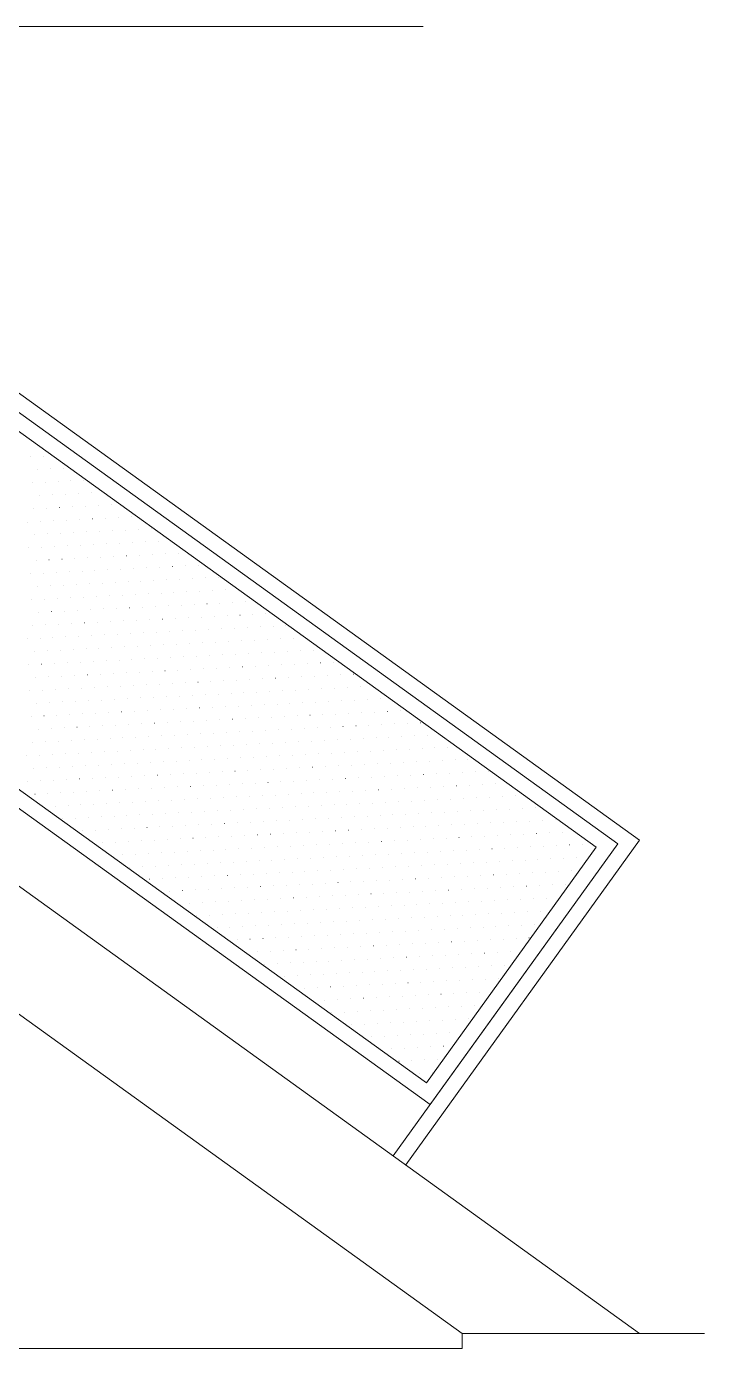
# Model space of a CAD drawing. Header units: centimetres. Extents: x -16179 to 12840, y -10704 to 3856.
# Drawn here: x 12709.5 to 12840.3, y -5198.5 to -4943.6 of the extents above; entities that cross this region are included whole.
import ezdxf

# ---------------------------------------------------------------- set-up
doc = ezdxf.new("R2010")
doc.units = ezdxf.units.CM
doc.header["$MEASUREMENT"] = 0
for name, color, linetype, lineweight in [('AA - pareti sezionate_Num_Penna__7_Num_Penna__7_Num_Penna__7_Num_Penna__7_Num_Penna__7_Num_Penna__7_Num_Penna__7_Num_Penna__7_Num_Penna__7_Num_Penna__7', 7, 'Continuous', 18), ('AA pareti non sezionate_Num_Penna__2_Num_Penna__2_Num_Penna__2_Num_Penna__2_Num_Penna__2_Num_Penna__2_Num_Penna__2_Num_Penna__2_Num_Penna__2_Num_Penna__2', 2, 'Continuous', 18), ('AA- arredo_Num_Penna__8_Num_Penna__8_Num_Penna__8_Num_Penna__8_Num_Penna__8_Num_Penna__8_Num_Penna__8_Num_Penna__8_Num_Penna__8_Num_Penna__8', 8, 'Continuous', 18)]:
    doc.layers.add(name, color=color, linetype=linetype, lineweight=lineweight)

msp = doc.modelspace()

# ---------------------------------------------------------------- linework, layer by layer
at = {"layer": 'AA - pareti sezionate_Num_Penna__7_Num_Penna__7_Num_Penna__7_Num_Penna__7_Num_Penna__7_Num_Penna__7_Num_Penna__7_Num_Penna__7_Num_Penna__7_Num_Penna__7', "color": 7, "linetype": 'Continuous', "lineweight": 18}
for p, q in [((12793.57, -5195.55), (12840.33, -5195.55)), ((12793.57, -5195.55), (12793.57, -5198.48)), ((12793.57, -5198.48), (11524.97, -5198.48))]:
    msp.add_line(p, q, dxfattribs=at)
at = {"layer": 'AA pareti non sezionate_Num_Penna__2_Num_Penna__2_Num_Penna__2_Num_Penna__2_Num_Penna__2_Num_Penna__2_Num_Penna__2_Num_Penna__2_Num_Penna__2_Num_Penna__2', "color": 2, "linetype": 'Continuous', "lineweight": 18}
msp.add_line((11570.33, -4943.55), (12786.07, -4943.55), dxfattribs=at)
at = {"layer": 'AA- arredo_Num_Penna__8_Num_Penna__8_Num_Penna__8_Num_Penna__8_Num_Penna__8_Num_Penna__8_Num_Penna__8_Num_Penna__8_Num_Penna__8_Num_Penna__8', "color": 8, "linetype": 'Continuous', "lineweight": 18}
for p, q in [((12477.79, -4943.55), (12827.79, -5195.55)), ((12604.66, -4943.55), (12823.61, -5101.13)), ((12609.79, -4943.55), (12827.79, -5100.45)), ((12477.79, -4968.2), (12793.57, -5195.55)), ((12683.72, -5000.45), (12823.61, -5101.13)), ((12684.4, -5004.64), (12819.42, -5101.81)), ((12710.37, -5026.56), (12710.37, -5026.56)), ((12712.87, -5026.43), (12712.87, -5026.43)), ((12711.74, -5028.99), (12711.75, -5028.99)), ((12714.24, -5028.87), (12714.25, -5028.87)), ((12716.74, -5028.74), (12716.74, -5028.74)), ((12710.62, -5031.55), (12710.63, -5031.55)), ((12713.12, -5031.43), (12713.13, -5031.43)), ((12715.62, -5031.3), (12715.62, -5031.3)), ((12718.11, -5031.17), (12718.12, -5031.17)), ((12720.61, -5031.04), (12720.62, -5031.04)), ((12712, -5033.99), (12712, -5033.99)), ((12714.5, -5033.86), (12714.5, -5033.86)), ((12716.99, -5033.73), (12717, -5033.73)), ((12719.49, -5033.6), (12719.49, -5033.6)), ((12721.99, -5033.48), (12721.99, -5033.48)), ((12710.88, -5036.55), (12710.88, -5036.55)), ((12713.37, -5036.42), (12713.38, -5036.42)), ((12715.87, -5036.29), (12715.88, -5036.29)), ((12718.37, -5036.17), (12718.37, -5036.17)), ((12720.87, -5036.04), (12720.87, -5036.04)), ((12723.36, -5035.91), (12723.37, -5035.91)), ((12725.86, -5035.78), (12725.86, -5035.78)), ((12709.76, -5039.11), (12709.76, -5039.11)), ((12712.25, -5038.98), (12712.26, -5038.98)), ((12714.75, -5038.85), (12714.76, -5038.85)), ((12717.25, -5038.73), (12717.25, -5038.73)), ((12719.74, -5038.6), (12719.75, -5038.6)), ((12722.24, -5038.47), (12722.25, -5038.47)), ((12724.74, -5038.34), (12724.74, -5038.34)), ((12727.23, -5038.22), (12727.24, -5038.22)), ((12729.73, -5038.09), (12729.74, -5038.09)), ((12711.13, -5041.54), (12711.14, -5041.54)), ((12713.63, -5041.41), (12713.63, -5041.41)), ((12716.13, -5041.29), (12716.13, -5041.29)), ((12718.62, -5041.16), (12718.63, -5041.16)), ((12721.12, -5041.03), (12721.12, -5041.03)), ((12723.62, -5040.9), (12723.62, -5040.9)), ((12726.11, -5040.78), (12726.12, -5040.78)), ((12728.61, -5040.65), (12728.61, -5040.65)), ((12731.11, -5040.52), (12731.11, -5040.52)), ((12733.6, -5040.4), (12733.61, -5040.4)), ((12710.01, -5044.1), (12710.02, -5044.1)), ((12712.51, -5043.97), (12712.51, -5043.97)), ((12715, -5043.85), (12715.01, -5043.85)), ((12717.5, -5043.72), (12717.51, -5043.72)), ((12720, -5043.59), (12720, -5043.59)), ((12722.5, -5043.46), (12722.5, -5043.46)), ((12724.99, -5043.34), (12725, -5043.34)), ((12727.49, -5043.21), (12727.49, -5043.21)), ((12729.99, -5043.08), (12729.99, -5043.08)), ((12732.48, -5042.96), (12732.49, -5042.96)), ((12734.98, -5042.83), (12734.98, -5042.83)), ((12711.39, -5046.53), (12711.39, -5046.53)), ((12713.88, -5046.41), (12713.89, -5046.41)), ((12716.38, -5046.28), (12716.39, -5046.28)), ((12718.88, -5046.15), (12718.88, -5046.15)), ((12721.37, -5046.02), (12721.38, -5046.02)), ((12723.87, -5045.9), (12723.88, -5045.9)), ((12726.37, -5045.77), (12726.37, -5045.77)), ((12728.86, -5045.64), (12728.87, -5045.64)), ((12731.36, -5045.52), (12731.37, -5045.52)), ((12733.86, -5045.39), (12733.86, -5045.39)), ((12736.35, -5045.26), (12736.36, -5045.26)), ((12738.85, -5045.13), (12738.86, -5045.13)), ((12740.23, -5047.57), (12740.23, -5047.57)), ((12742.72, -5047.44), (12742.73, -5047.44)), ((12786.71, -5147.27), (12651.69, -5050.09)), ((12710.27, -5049.09), (12710.27, -5049.09)), ((12712.76, -5048.97), (12712.77, -5048.97)), ((12715.26, -5048.84), (12715.26, -5048.84)), ((12717.76, -5048.71), (12717.76, -5048.71)), ((12720.25, -5048.59), (12720.26, -5048.59)), ((12722.75, -5048.46), (12722.75, -5048.46)), ((12725.25, -5048.33), (12725.25, -5048.33)), ((12727.74, -5048.2), (12727.75, -5048.2)), ((12730.24, -5048.08), (12730.24, -5048.08)), ((12732.74, -5047.95), (12732.74, -5047.95)), ((12735.23, -5047.82), (12735.24, -5047.82)), ((12737.73, -5047.69), (12737.74, -5047.69)), ((12739.11, -5050.13), (12739.11, -5050.13)), ((12741.6, -5050), (12741.61, -5050)), ((12744.1, -5049.87), (12744.1, -5049.87)), ((12746.6, -5049.75), (12746.6, -5049.75)), ((12787.39, -5151.45), (12647.5, -5050.78)), ((12711.64, -5051.53), (12711.65, -5051.53)), ((12714.14, -5051.4), (12714.14, -5051.4)), ((12716.63, -5051.27), (12716.64, -5051.27)), ((12719.13, -5051.15), (12719.14, -5051.15)), ((12721.63, -5051.02), (12721.63, -5051.02)), ((12724.13, -5050.89), (12724.13, -5050.89)), ((12726.62, -5050.76), (12726.63, -5050.76)), ((12729.12, -5050.64), (12729.12, -5050.64)), ((12731.62, -5050.51), (12731.62, -5050.51)), ((12734.11, -5050.38), (12734.12, -5050.38)), ((12736.61, -5050.26), (12736.61, -5050.26)), ((12737.98, -5052.69), (12737.99, -5052.69)), ((12740.48, -5052.56), (12740.49, -5052.56)), ((12742.98, -5052.43), (12742.98, -5052.43)), ((12745.47, -5052.31), (12745.48, -5052.31)), ((12747.97, -5052.18), (12747.98, -5052.18)), ((12710.52, -5054.09), (12710.53, -5054.09)), ((12713.02, -5053.96), (12713.02, -5053.96)), ((12715.51, -5053.83), (12715.52, -5053.83)), ((12718.01, -5053.71), (12718.02, -5053.71)), ((12720.51, -5053.58), (12720.51, -5053.58)), ((12723, -5053.45), (12723.01, -5053.45)), ((12725.5, -5053.32), (12725.51, -5053.32)), ((12728, -5053.2), (12728, -5053.2)), ((12730.49, -5053.07), (12730.5, -5053.07)), ((12732.99, -5052.94), (12733, -5052.94)), ((12735.49, -5052.82), (12735.49, -5052.82)), ((12736.86, -5055.25), (12736.87, -5055.25)), ((12739.36, -5055.12), (12739.37, -5055.12)), ((12741.86, -5054.99), (12741.86, -5054.99)), ((12744.35, -5054.87), (12744.36, -5054.87)), ((12746.85, -5054.74), (12746.86, -5054.74)), ((12749.35, -5054.61), (12749.35, -5054.61)), ((12751.84, -5054.49), (12751.85, -5054.49)), ((12711.9, -5056.52), (12711.9, -5056.52)), ((12714.39, -5056.39), (12714.4, -5056.39)), ((12716.89, -5056.27), (12716.89, -5056.27)), ((12719.39, -5056.14), (12719.39, -5056.14)), ((12721.88, -5056.01), (12721.89, -5056.01)), ((12724.38, -5055.88), (12724.38, -5055.88)), ((12726.88, -5055.76), (12726.88, -5055.76)), ((12729.37, -5055.63), (12729.38, -5055.63)), ((12731.87, -5055.5), (12731.87, -5055.5)), ((12734.37, -5055.38), (12734.37, -5055.38)), ((12735.74, -5057.81), (12735.75, -5057.81)), ((12738.24, -5057.68), (12738.24, -5057.68)), ((12740.74, -5057.55), (12740.74, -5057.55)), ((12743.23, -5057.43), (12743.24, -5057.43)), ((12745.73, -5057.3), (12745.73, -5057.3)), ((12748.23, -5057.17), (12748.23, -5057.17)), ((12750.72, -5057.05), (12750.73, -5057.05)), ((12753.22, -5056.92), (12753.22, -5056.92)), ((12755.72, -5056.79), (12755.72, -5056.79)), ((12710.77, -5059.08), (12710.78, -5059.08)), ((12713.27, -5058.95), (12713.28, -5058.95)), ((12715.77, -5058.83), (12715.77, -5058.83)), ((12718.26, -5058.7), (12718.27, -5058.7)), ((12720.76, -5058.57), (12720.77, -5058.57)), ((12723.26, -5058.45), (12723.26, -5058.45)), ((12725.76, -5058.32), (12725.76, -5058.32)), ((12728.25, -5058.19), (12728.26, -5058.19)), ((12730.75, -5058.06), (12730.75, -5058.06)), ((12733.25, -5057.94), (12733.25, -5057.94)), ((12734.62, -5060.37), (12734.63, -5060.37)), ((12737.12, -5060.24), (12737.12, -5060.24)), ((12739.61, -5060.11), (12739.62, -5060.11)), ((12742.11, -5059.99), (12742.12, -5059.99)), ((12744.61, -5059.86), (12744.61, -5059.86)), ((12747.1, -5059.73), (12747.11, -5059.73)), ((12749.6, -5059.61), (12749.61, -5059.61)), ((12752.1, -5059.48), (12752.1, -5059.48)), ((12754.6, -5059.35), (12754.6, -5059.35)), ((12757.09, -5059.22), (12757.1, -5059.22)), ((12759.59, -5059.1), (12759.59, -5059.1)), ((12709.65, -5061.64), (12709.66, -5061.64)), ((12712.15, -5061.51), (12712.16, -5061.51)), ((12714.65, -5061.39), (12714.65, -5061.39)), ((12717.14, -5061.26), (12717.15, -5061.26)), ((12719.64, -5061.13), (12719.65, -5061.13)), ((12722.14, -5061.01), (12722.14, -5061.01)), ((12724.63, -5060.88), (12724.64, -5060.88)), ((12727.13, -5060.75), (12727.14, -5060.75)), ((12729.63, -5060.62), (12729.63, -5060.62)), ((12732.12, -5060.5), (12732.13, -5060.5)), ((12733.5, -5062.93), (12733.5, -5062.93)), ((12736, -5062.8), (12736, -5062.8)), ((12738.49, -5062.68), (12738.5, -5062.68)), ((12740.99, -5062.55), (12741, -5062.55)), ((12743.49, -5062.42), (12743.49, -5062.42)), ((12745.98, -5062.29), (12745.99, -5062.29)), ((12748.48, -5062.17), (12748.49, -5062.17)), ((12750.98, -5062.04), (12750.98, -5062.04)), ((12753.47, -5061.91), (12753.48, -5061.91)), ((12755.97, -5061.78), (12755.98, -5061.78)), ((12758.47, -5061.66), (12758.47, -5061.66)), ((12760.96, -5061.53), (12760.97, -5061.53)), ((12711.03, -5064.07), (12711.03, -5064.07)), ((12713.53, -5063.95), (12713.53, -5063.95)), ((12716.02, -5063.82), (12716.03, -5063.82)), ((12718.52, -5063.69), (12718.52, -5063.69)), ((12721.02, -5063.57), (12721.02, -5063.57)), ((12723.51, -5063.44), (12723.52, -5063.44)), ((12726.01, -5063.31), (12726.01, -5063.31)), ((12728.51, -5063.18), (12728.51, -5063.18)), ((12731, -5063.06), (12731.01, -5063.06)), ((12732.38, -5065.49), (12732.38, -5065.49)), ((12734.88, -5065.36), (12734.88, -5065.36)), ((12737.37, -5065.24), (12737.38, -5065.24)), ((12739.87, -5065.11), (12739.87, -5065.11)), ((12742.37, -5064.98), (12742.37, -5064.98)), ((12744.86, -5064.85), (12744.87, -5064.85)), ((12747.36, -5064.73), (12747.36, -5064.73)), ((12749.86, -5064.6), (12749.86, -5064.6)), ((12752.35, -5064.47), (12752.36, -5064.47)), ((12754.85, -5064.35), (12754.85, -5064.35)), ((12757.35, -5064.22), (12757.35, -5064.22)), ((12759.84, -5064.09), (12759.85, -5064.09)), ((12762.34, -5063.96), (12762.34, -5063.96)), ((12764.84, -5063.84), (12764.84, -5063.84)), ((12709.91, -5066.64), (12709.91, -5066.64)), ((12712.4, -5066.51), (12712.41, -5066.51)), ((12714.9, -5066.38), (12714.91, -5066.38)), ((12717.4, -5066.25), (12717.4, -5066.25)), ((12719.89, -5066.13), (12719.9, -5066.13)), ((12722.39, -5066), (12722.4, -5066)), ((12724.89, -5065.87), (12724.89, -5065.87)), ((12727.39, -5065.74), (12727.39, -5065.74)), ((12729.88, -5065.62), (12729.89, -5065.62)), ((12731.26, -5068.05), (12731.26, -5068.05)), ((12733.75, -5067.92), (12733.76, -5067.92)), ((12736.25, -5067.8), (12736.26, -5067.8)), ((12738.75, -5067.67), (12738.75, -5067.67)), ((12741.24, -5067.54), (12741.25, -5067.54)), ((12743.74, -5067.41), (12743.75, -5067.41)), ((12746.24, -5067.29), (12746.24, -5067.29)), ((12748.73, -5067.16), (12748.74, -5067.16)), ((12751.23, -5067.03), (12751.24, -5067.03)), ((12753.73, -5066.91), (12753.73, -5066.91)), ((12756.23, -5066.78), (12756.23, -5066.78)), ((12758.72, -5066.65), (12758.73, -5066.65)), ((12761.22, -5066.52), (12761.22, -5066.52)), ((12763.72, -5066.4), (12763.72, -5066.4)), ((12766.21, -5066.27), (12766.22, -5066.27)), ((12768.71, -5066.14), (12768.71, -5066.14)), ((12711.28, -5069.07), (12711.29, -5069.07)), ((12713.78, -5068.94), (12713.79, -5068.94)), ((12716.28, -5068.81), (12716.28, -5068.81)), ((12718.77, -5068.69), (12718.78, -5068.69)), ((12721.27, -5068.56), (12721.28, -5068.56)), ((12723.77, -5068.43), (12723.77, -5068.43)), ((12726.26, -5068.3), (12726.27, -5068.3)), ((12728.76, -5068.18), (12728.77, -5068.18)), ((12730.14, -5070.61), (12730.14, -5070.61)), ((12732.63, -5070.48), (12732.64, -5070.48)), ((12735.13, -5070.36), (12735.13, -5070.36)), ((12737.63, -5070.23), (12737.63, -5070.23)), ((12740.12, -5070.1), (12740.13, -5070.1)), ((12742.62, -5069.97), (12742.63, -5069.97)), ((12745.12, -5069.85), (12745.12, -5069.85)), ((12747.61, -5069.72), (12747.62, -5069.72)), ((12750.11, -5069.59), (12750.12, -5069.59)), ((12752.61, -5069.47), (12752.61, -5069.47)), ((12755.1, -5069.34), (12755.11, -5069.34)), ((12757.6, -5069.21), (12757.61, -5069.21)), ((12760.1, -5069.08), (12760.1, -5069.08)), ((12762.59, -5068.96), (12762.6, -5068.96)), ((12765.09, -5068.83), (12765.1, -5068.83)), ((12767.59, -5068.7), (12767.59, -5068.7)), ((12770.08, -5068.58), (12770.09, -5068.58)), ((12772.58, -5068.45), (12772.59, -5068.45)), ((12710.16, -5071.63), (12710.17, -5071.63)), ((12712.66, -5071.5), (12712.66, -5071.5)), ((12715.16, -5071.37), (12715.16, -5071.37)), ((12717.65, -5071.25), (12717.66, -5071.25)), ((12720.15, -5071.12), (12720.15, -5071.12)), ((12722.65, -5070.99), (12722.65, -5070.99)), ((12725.14, -5070.87), (12725.15, -5070.87)), ((12727.64, -5070.74), (12727.64, -5070.74)), ((12731.51, -5073.04), (12731.52, -5073.04)), ((12734.01, -5072.92), (12734.01, -5072.92)), ((12736.51, -5072.79), (12736.51, -5072.79)), ((12739, -5072.66), (12739.01, -5072.66)), ((12741.5, -5072.54), (12741.5, -5072.54)), ((12744, -5072.41), (12744, -5072.41)), ((12746.49, -5072.28), (12746.5, -5072.28)), ((12748.99, -5072.15), (12748.99, -5072.15)), ((12751.49, -5072.03), (12751.49, -5072.03)), ((12753.98, -5071.9), (12753.99, -5071.9)), ((12756.48, -5071.77), (12756.48, -5071.77)), ((12758.98, -5071.64), (12758.98, -5071.64)), ((12761.47, -5071.52), (12761.48, -5071.52)), ((12763.97, -5071.39), (12763.97, -5071.39)), ((12766.47, -5071.26), (12766.47, -5071.26)), ((12768.96, -5071.14), (12768.97, -5071.14)), ((12771.46, -5071.01), (12771.47, -5071.01)), ((12773.96, -5070.88), (12773.96, -5070.88)), ((12711.54, -5074.06), (12711.54, -5074.06)), ((12714.03, -5073.93), (12714.04, -5073.93)), ((12716.53, -5073.81), (12716.54, -5073.81)), ((12719.03, -5073.68), (12719.03, -5073.68)), ((12721.53, -5073.55), (12721.53, -5073.55)), ((12724.02, -5073.43), (12724.03, -5073.43)), ((12726.52, -5073.3), (12726.52, -5073.3)), ((12729.02, -5073.17), (12729.02, -5073.17)), ((12730.39, -5075.6), (12730.4, -5075.6)), ((12732.89, -5075.48), (12732.89, -5075.48)), ((12735.38, -5075.35), (12735.39, -5075.35)), ((12737.88, -5075.22), (12737.89, -5075.22)), ((12740.38, -5075.1), (12740.38, -5075.1)), ((12742.87, -5074.97), (12742.88, -5074.97)), ((12745.37, -5074.84), (12745.38, -5074.84)), ((12747.87, -5074.71), (12747.87, -5074.71)), ((12750.37, -5074.59), (12750.37, -5074.59)), ((12752.86, -5074.46), (12752.87, -5074.46)), ((12755.36, -5074.33), (12755.36, -5074.33)), ((12757.86, -5074.2), (12757.86, -5074.2)), ((12760.35, -5074.08), (12760.36, -5074.08)), ((12762.85, -5073.95), (12762.85, -5073.95)), ((12765.35, -5073.82), (12765.35, -5073.82)), ((12767.84, -5073.7), (12767.85, -5073.7)), ((12770.34, -5073.57), (12770.34, -5073.57)), ((12772.84, -5073.44), (12772.84, -5073.44)), ((12775.33, -5073.31), (12775.34, -5073.31)), ((12777.83, -5073.19), (12777.83, -5073.19)), ((12779.2, -5075.62), (12779.21, -5075.62)), ((12781.7, -5075.49), (12781.71, -5075.49)), ((12710.42, -5076.62), (12710.42, -5076.62)), ((12712.91, -5076.49), (12712.92, -5076.49)), ((12715.41, -5076.37), (12715.42, -5076.37)), ((12717.91, -5076.24), (12717.91, -5076.24)), ((12720.4, -5076.11), (12720.41, -5076.11)), ((12722.9, -5075.99), (12722.91, -5075.99)), ((12725.4, -5075.86), (12725.4, -5075.86)), ((12727.89, -5075.73), (12727.9, -5075.73)), ((12729.27, -5078.16), (12729.27, -5078.16)), ((12731.77, -5078.04), (12731.77, -5078.04)), ((12734.26, -5077.91), (12734.27, -5077.91)), ((12736.76, -5077.78), (12736.77, -5077.78)), ((12739.26, -5077.66), (12739.26, -5077.66)), ((12741.75, -5077.53), (12741.76, -5077.53)), ((12744.25, -5077.4), (12744.26, -5077.4)), ((12746.75, -5077.27), (12746.75, -5077.27)), ((12749.24, -5077.15), (12749.25, -5077.15)), ((12751.74, -5077.02), (12751.75, -5077.02)), ((12754.24, -5076.89), (12754.24, -5076.89)), ((12756.73, -5076.77), (12756.74, -5076.77)), ((12759.23, -5076.64), (12759.24, -5076.64)), ((12761.73, -5076.51), (12761.73, -5076.51)), ((12764.22, -5076.38), (12764.23, -5076.38)), ((12766.72, -5076.26), (12766.73, -5076.26)), ((12769.22, -5076.13), (12769.22, -5076.13)), ((12771.71, -5076), (12771.72, -5076)), ((12774.21, -5075.87), (12774.22, -5075.87)), ((12776.71, -5075.75), (12776.71, -5075.75)), ((12778.08, -5078.18), (12778.09, -5078.18)), ((12780.58, -5078.05), (12780.59, -5078.05)), ((12783.08, -5077.93), (12783.08, -5077.93)), ((12785.57, -5077.8), (12785.58, -5077.8)), ((12711.79, -5079.06), (12711.8, -5079.06)), ((12714.29, -5078.93), (12714.29, -5078.93)), ((12716.79, -5078.8), (12716.79, -5078.8)), ((12719.28, -5078.67), (12719.29, -5078.67)), ((12721.78, -5078.55), (12721.78, -5078.55)), ((12724.28, -5078.42), (12724.28, -5078.42)), ((12726.77, -5078.29), (12726.78, -5078.29)), ((12728.15, -5080.73), (12728.15, -5080.73)), ((12730.65, -5080.6), (12730.65, -5080.6)), ((12733.14, -5080.47), (12733.15, -5080.47)), ((12735.64, -5080.34), (12735.64, -5080.34)), ((12738.14, -5080.22), (12738.14, -5080.22)), ((12740.63, -5080.09), (12740.64, -5080.09)), ((12743.13, -5079.96), (12743.13, -5079.96)), ((12745.63, -5079.83), (12745.63, -5079.83)), ((12748.12, -5079.71), (12748.13, -5079.71)), ((12750.62, -5079.58), (12750.62, -5079.58)), ((12753.12, -5079.45), (12753.12, -5079.45)), ((12755.61, -5079.33), (12755.62, -5079.33)), ((12758.11, -5079.2), (12758.11, -5079.2)), ((12760.61, -5079.07), (12760.61, -5079.07)), ((12763.1, -5078.94), (12763.11, -5078.94)), ((12765.6, -5078.82), (12765.61, -5078.82)), ((12768.1, -5078.69), (12768.1, -5078.69)), ((12770.59, -5078.56), (12770.6, -5078.56)), ((12773.09, -5078.44), (12773.1, -5078.44)), ((12775.59, -5078.31), (12775.59, -5078.31)), ((12776.96, -5080.74), (12776.97, -5080.74)), ((12779.46, -5080.61), (12779.46, -5080.61)), ((12781.96, -5080.49), (12781.96, -5080.49)), ((12784.45, -5080.36), (12784.46, -5080.36)), ((12786.95, -5080.23), (12786.95, -5080.23)), ((12710.67, -5081.62), (12710.68, -5081.62)), ((12713.17, -5081.49), (12713.17, -5081.49)), ((12715.66, -5081.36), (12715.67, -5081.36)), ((12718.16, -5081.23), (12718.17, -5081.23)), ((12720.66, -5081.11), (12720.66, -5081.11)), ((12723.16, -5080.98), (12723.16, -5080.98)), ((12725.65, -5080.85), (12725.66, -5080.85)), ((12727.03, -5083.29), (12727.03, -5083.29)), ((12729.52, -5083.16), (12729.53, -5083.16)), ((12732.02, -5083.03), (12732.03, -5083.03)), ((12734.52, -5082.9), (12734.52, -5082.9)), ((12737.01, -5082.78), (12737.02, -5082.78)), ((12739.51, -5082.65), (12739.52, -5082.65)), ((12742.01, -5082.52), (12742.01, -5082.52)), ((12744.5, -5082.39), (12744.51, -5082.39)), ((12747, -5082.27), (12747.01, -5082.27)), ((12749.5, -5082.14), (12749.5, -5082.14)), ((12752, -5082.01), (12752, -5082.01)), ((12754.49, -5081.89), (12754.5, -5081.89)), ((12756.99, -5081.76), (12756.99, -5081.76)), ((12759.49, -5081.63), (12759.49, -5081.63)), ((12761.98, -5081.5), (12761.99, -5081.5)), ((12764.48, -5081.38), (12764.48, -5081.38)), ((12766.98, -5081.25), (12766.98, -5081.25)), ((12769.47, -5081.12), (12769.48, -5081.12)), ((12771.97, -5081), (12771.97, -5081)), ((12774.47, -5080.87), (12774.47, -5080.87)), ((12775.84, -5083.3), (12775.85, -5083.3)), ((12778.34, -5083.17), (12778.34, -5083.17)), ((12780.84, -5083.05), (12780.84, -5083.05)), ((12783.33, -5082.92), (12783.34, -5082.92)), ((12785.83, -5082.79), (12785.83, -5082.79)), ((12788.33, -5082.67), (12788.33, -5082.67)), ((12790.82, -5082.54), (12790.83, -5082.54)), ((12709.55, -5084.18), (12709.56, -5084.18)), ((12712.05, -5084.05), (12712.05, -5084.05)), ((12714.54, -5083.92), (12714.55, -5083.92)), ((12717.04, -5083.79), (12717.05, -5083.79)), ((12719.54, -5083.67), (12719.54, -5083.67)), ((12722.03, -5083.54), (12722.04, -5083.54)), ((12724.53, -5083.41), (12724.54, -5083.41)), ((12725.91, -5085.85), (12725.91, -5085.85)), ((12728.4, -5085.72), (12728.41, -5085.72)), ((12730.9, -5085.59), (12730.9, -5085.59)), ((12733.4, -5085.46), (12733.4, -5085.46)), ((12735.89, -5085.34), (12735.9, -5085.34)), ((12738.39, -5085.21), (12738.4, -5085.21)), ((12740.89, -5085.08), (12740.89, -5085.08)), ((12743.38, -5084.96), (12743.39, -5084.96)), ((12745.88, -5084.83), (12745.89, -5084.83)), ((12748.38, -5084.7), (12748.38, -5084.7)), ((12750.87, -5084.57), (12750.88, -5084.57)), ((12753.37, -5084.45), (12753.38, -5084.45)), ((12755.87, -5084.32), (12755.87, -5084.32)), ((12758.36, -5084.19), (12758.37, -5084.19)), ((12760.86, -5084.06), (12760.87, -5084.06)), ((12763.36, -5083.94), (12763.36, -5083.94)), ((12765.85, -5083.81), (12765.86, -5083.81)), ((12768.35, -5083.68), (12768.36, -5083.68)), ((12770.85, -5083.56), (12770.85, -5083.56)), ((12773.34, -5083.43), (12773.35, -5083.43)), ((12774.72, -5085.86), (12774.73, -5085.86)), ((12777.22, -5085.73), (12777.22, -5085.73)), ((12779.71, -5085.61), (12779.72, -5085.61)), ((12782.21, -5085.48), (12782.22, -5085.48)), ((12784.71, -5085.35), (12784.71, -5085.35)), ((12787.2, -5085.23), (12787.21, -5085.23)), ((12789.7, -5085.1), (12789.71, -5085.1)), ((12792.2, -5084.97), (12792.2, -5084.97)), ((12794.69, -5084.84), (12794.7, -5084.84)), ((12710.93, -5086.61), (12710.93, -5086.61)), ((12713.42, -5086.48), (12713.43, -5086.48)), ((12715.92, -5086.35), (12715.92, -5086.35)), ((12718.42, -5086.23), (12718.42, -5086.23)), ((12720.91, -5086.1), (12720.92, -5086.1)), ((12723.41, -5085.97), (12723.41, -5085.97)), ((12724.79, -5088.41), (12724.79, -5088.41)), ((12727.28, -5088.28), (12727.29, -5088.28)), ((12729.78, -5088.15), (12729.78, -5088.15)), ((12732.28, -5088.02), (12732.28, -5088.02)), ((12734.77, -5087.9), (12734.78, -5087.9)), ((12737.27, -5087.77), (12737.27, -5087.77)), ((12739.77, -5087.64), (12739.77, -5087.64)), ((12742.26, -5087.52), (12742.27, -5087.52)), ((12744.76, -5087.39), (12744.76, -5087.39)), ((12747.26, -5087.26), (12747.26, -5087.26)), ((12749.75, -5087.13), (12749.76, -5087.13)), ((12752.25, -5087.01), (12752.25, -5087.01)), ((12754.75, -5086.88), (12754.75, -5086.88)), ((12757.24, -5086.75), (12757.25, -5086.75)), ((12759.74, -5086.63), (12759.74, -5086.63)), ((12762.24, -5086.5), (12762.24, -5086.5)), ((12764.73, -5086.37), (12764.74, -5086.37)), ((12767.23, -5086.24), (12767.24, -5086.24)), ((12769.73, -5086.12), (12769.73, -5086.12)), ((12772.22, -5085.99), (12772.23, -5085.99)), ((12773.6, -5088.42), (12773.6, -5088.42)), ((12776.1, -5088.3), (12776.1, -5088.3)), ((12778.59, -5088.17), (12778.6, -5088.17)), ((12781.09, -5088.04), (12781.09, -5088.04)), ((12783.59, -5087.91), (12783.59, -5087.91)), ((12786.08, -5087.79), (12786.09, -5087.79)), ((12788.58, -5087.66), (12788.58, -5087.66)), ((12791.08, -5087.53), (12791.08, -5087.53)), ((12793.57, -5087.4), (12793.58, -5087.4)), ((12796.07, -5087.28), (12796.08, -5087.28)), ((12798.57, -5087.15), (12798.57, -5087.15)), ((12709.8, -5089.17), (12709.81, -5089.17)), ((12712.3, -5089.04), (12712.31, -5089.04)), ((12714.8, -5088.92), (12714.8, -5088.92)), ((12717.29, -5088.79), (12717.3, -5088.79)), ((12719.79, -5088.66), (12719.8, -5088.66)), ((12722.29, -5088.53), (12722.29, -5088.53)), ((12723.66, -5090.97), (12723.67, -5090.97)), ((12726.16, -5090.84), (12726.17, -5090.84)), ((12728.66, -5090.71), (12728.66, -5090.71)), ((12731.15, -5090.58), (12731.16, -5090.58)), ((12733.65, -5090.46), (12733.66, -5090.46)), ((12736.15, -5090.33), (12736.15, -5090.33)), ((12738.64, -5090.2), (12738.65, -5090.2)), ((12741.14, -5090.08), (12741.15, -5090.08)), ((12743.64, -5089.95), (12743.64, -5089.95)), ((12746.13, -5089.82), (12746.14, -5089.82)), ((12748.63, -5089.69), (12748.64, -5089.69)), ((12751.13, -5089.57), (12751.13, -5089.57)), ((12753.63, -5089.44), (12753.63, -5089.44)), ((12756.12, -5089.31), (12756.13, -5089.31)), ((12758.62, -5089.19), (12758.62, -5089.19)), ((12761.12, -5089.06), (12761.12, -5089.06)), ((12763.61, -5088.93), (12763.62, -5088.93)), ((12766.11, -5088.8), (12766.11, -5088.8)), ((12768.61, -5088.68), (12768.61, -5088.68)), ((12771.1, -5088.55), (12771.11, -5088.55)), ((12772.48, -5090.98), (12772.48, -5090.98)), ((12774.97, -5090.86), (12774.98, -5090.86)), ((12777.47, -5090.73), (12777.48, -5090.73)), ((12779.97, -5090.6), (12779.97, -5090.6)), ((12782.47, -5090.47), (12782.47, -5090.47)), ((12784.96, -5090.35), (12784.97, -5090.35)), ((12787.46, -5090.22), (12787.46, -5090.22)), ((12789.96, -5090.09), (12789.96, -5090.09)), ((12792.45, -5089.96), (12792.46, -5089.96)), ((12794.95, -5089.84), (12794.95, -5089.84)), ((12797.45, -5089.71), (12797.45, -5089.71)), ((12799.94, -5089.58), (12799.95, -5089.58)), ((12711.18, -5091.6), (12711.19, -5091.6)), ((12713.68, -5091.48), (12713.68, -5091.48)), ((12716.17, -5091.35), (12716.18, -5091.35)), ((12718.67, -5091.22), (12718.68, -5091.22)), ((12721.17, -5091.09), (12721.17, -5091.09)), ((12722.54, -5093.53), (12722.55, -5093.53)), ((12725.04, -5093.4), (12725.04, -5093.4)), ((12727.54, -5093.27), (12727.54, -5093.27)), ((12730.03, -5093.15), (12730.04, -5093.15)), ((12732.53, -5093.02), (12732.53, -5093.02)), ((12735.03, -5092.89), (12735.03, -5092.89)), ((12737.52, -5092.76), (12737.53, -5092.76)), ((12740.02, -5092.64), (12740.03, -5092.64)), ((12742.52, -5092.51), (12742.52, -5092.51)), ((12745.01, -5092.38), (12745.02, -5092.38)), ((12747.51, -5092.25), (12747.52, -5092.25)), ((12750.01, -5092.13), (12750.01, -5092.13)), ((12752.5, -5092), (12752.51, -5092)), ((12755, -5091.87), (12755.01, -5091.87)), ((12757.5, -5091.75), (12757.5, -5091.75)), ((12759.99, -5091.62), (12760, -5091.62)), ((12762.49, -5091.49), (12762.5, -5091.49)), ((12764.99, -5091.36), (12764.99, -5091.36)), ((12767.48, -5091.24), (12767.49, -5091.24)), ((12769.98, -5091.11), (12769.99, -5091.11)), ((12771.36, -5093.54), (12771.36, -5093.54)), ((12773.85, -5093.42), (12773.86, -5093.42)), ((12776.35, -5093.29), (12776.36, -5093.29)), ((12778.85, -5093.16), (12778.85, -5093.16)), ((12781.34, -5093.03), (12781.35, -5093.03)), ((12783.84, -5092.91), (12783.85, -5092.91)), ((12786.34, -5092.78), (12786.34, -5092.78)), ((12788.83, -5092.65), (12788.84, -5092.65)), ((12791.33, -5092.53), (12791.34, -5092.53)), ((12793.83, -5092.4), (12793.83, -5092.4)), ((12796.32, -5092.27), (12796.33, -5092.27)), ((12798.82, -5092.14), (12798.83, -5092.14)), ((12801.32, -5092.02), (12801.32, -5092.02)), ((12803.81, -5091.89), (12803.82, -5091.89)), ((12715.05, -5093.91), (12715.06, -5093.91)), ((12717.55, -5093.78), (12717.55, -5093.78)), ((12720.05, -5093.65), (12720.05, -5093.65)), ((12721.42, -5096.09), (12721.43, -5096.09)), ((12723.92, -5095.96), (12723.92, -5095.96)), ((12726.42, -5095.83), (12726.42, -5095.83)), ((12728.91, -5095.71), (12728.92, -5095.71)), ((12731.41, -5095.58), (12731.41, -5095.58)), ((12733.91, -5095.45), (12733.91, -5095.45)), ((12736.4, -5095.32), (12736.41, -5095.32)), ((12738.9, -5095.2), (12738.9, -5095.2)), ((12741.4, -5095.07), (12741.4, -5095.07)), ((12743.89, -5094.94), (12743.9, -5094.94)), ((12746.39, -5094.82), (12746.39, -5094.82)), ((12748.89, -5094.69), (12748.89, -5094.69)), ((12751.38, -5094.56), (12751.39, -5094.56)), ((12753.88, -5094.43), (12753.88, -5094.43)), ((12756.38, -5094.31), (12756.38, -5094.31)), ((12758.87, -5094.18), (12758.88, -5094.18)), ((12761.37, -5094.05), (12761.37, -5094.05)), ((12763.87, -5093.92), (12763.87, -5093.92)), ((12766.36, -5093.8), (12766.37, -5093.8)), ((12768.86, -5093.67), (12768.87, -5093.67)), ((12770.24, -5096.1), (12770.24, -5096.1)), ((12772.73, -5095.98), (12772.74, -5095.98)), ((12775.23, -5095.85), (12775.23, -5095.85)), ((12777.73, -5095.72), (12777.73, -5095.72)), ((12780.22, -5095.59), (12780.23, -5095.59)), ((12782.72, -5095.47), (12782.72, -5095.47)), ((12785.22, -5095.34), (12785.22, -5095.34)), ((12787.71, -5095.21), (12787.72, -5095.21)), ((12790.21, -5095.09), (12790.21, -5095.09)), ((12792.71, -5094.96), (12792.71, -5094.96)), ((12795.2, -5094.83), (12795.21, -5094.83)), ((12797.7, -5094.7), (12797.71, -5094.7)), ((12800.2, -5094.58), (12800.2, -5094.58)), ((12802.69, -5094.45), (12802.7, -5094.45)), ((12805.19, -5094.32), (12805.2, -5094.32)), ((12807.69, -5094.2), (12807.69, -5094.2)), ((12716.43, -5096.34), (12716.43, -5096.34)), ((12718.92, -5096.21), (12718.93, -5096.21)), ((12720.3, -5098.65), (12720.31, -5098.65)), ((12722.8, -5098.52), (12722.8, -5098.52)), ((12725.29, -5098.39), (12725.3, -5098.39)), ((12727.79, -5098.27), (12727.8, -5098.27)), ((12730.29, -5098.14), (12730.29, -5098.14)), ((12732.78, -5098.01), (12732.79, -5098.01)), ((12735.28, -5097.88), (12735.29, -5097.88)), ((12737.78, -5097.76), (12737.78, -5097.76)), ((12740.27, -5097.63), (12740.28, -5097.63)), ((12742.77, -5097.5), (12742.78, -5097.5)), ((12745.27, -5097.38), (12745.27, -5097.38)), ((12747.76, -5097.25), (12747.77, -5097.25)), ((12750.26, -5097.12), (12750.27, -5097.12)), ((12752.76, -5096.99), (12752.76, -5096.99)), ((12755.26, -5096.87), (12755.26, -5096.87)), ((12757.75, -5096.74), (12757.76, -5096.74)), ((12760.25, -5096.61), (12760.25, -5096.61)), ((12762.75, -5096.49), (12762.75, -5096.49)), ((12765.24, -5096.36), (12765.25, -5096.36)), ((12767.74, -5096.23), (12767.74, -5096.23)), ((12771.61, -5098.54), (12771.62, -5098.54)), ((12774.11, -5098.41), (12774.11, -5098.41)), ((12776.6, -5098.28), (12776.61, -5098.28)), ((12779.1, -5098.15), (12779.11, -5098.15)), ((12781.6, -5098.03), (12781.6, -5098.03)), ((12784.1, -5097.9), (12784.1, -5097.9)), ((12786.59, -5097.77), (12786.6, -5097.77)), ((12789.09, -5097.65), (12789.09, -5097.65)), ((12791.59, -5097.52), (12791.59, -5097.52)), ((12794.08, -5097.39), (12794.09, -5097.39)), ((12796.58, -5097.26), (12796.58, -5097.26)), ((12799.08, -5097.14), (12799.08, -5097.14)), ((12801.57, -5097.01), (12801.58, -5097.01)), ((12804.07, -5096.88), (12804.07, -5096.88)), ((12806.57, -5096.76), (12806.57, -5096.76)), ((12809.06, -5096.63), (12809.07, -5096.63)), ((12811.56, -5096.5), (12811.56, -5096.5)), ((12724.17, -5100.95), (12724.18, -5100.95)), ((12726.67, -5100.83), (12726.67, -5100.83)), ((12729.17, -5100.7), (12729.17, -5100.7)), ((12731.66, -5100.57), (12731.67, -5100.57)), ((12734.16, -5100.44), (12734.16, -5100.44)), ((12736.66, -5100.32), (12736.66, -5100.32)), ((12739.15, -5100.19), (12739.16, -5100.19)), ((12741.65, -5100.06), (12741.66, -5100.06)), ((12744.15, -5099.94), (12744.15, -5099.94)), ((12746.64, -5099.81), (12746.65, -5099.81)), ((12749.14, -5099.68), (12749.15, -5099.68)), ((12751.64, -5099.55), (12751.64, -5099.55)), ((12754.13, -5099.43), (12754.14, -5099.43)), ((12756.63, -5099.3), (12756.64, -5099.3)), ((12759.13, -5099.17), (12759.13, -5099.17)), ((12761.62, -5099.05), (12761.63, -5099.05)), ((12764.12, -5098.92), (12764.13, -5098.92)), ((12766.62, -5098.79), (12766.62, -5098.79)), ((12769.11, -5098.66), (12769.12, -5098.66)), ((12770.49, -5101.1), (12770.5, -5101.1)), ((12772.99, -5100.97), (12772.99, -5100.97)), ((12775.48, -5100.84), (12775.49, -5100.84)), ((12777.98, -5100.72), (12777.99, -5100.72)), ((12823.61, -5101.13), (12780.27, -5161.34)), ((12780.48, -5100.59), (12780.48, -5100.59)), ((12827.79, -5100.45), (12782.71, -5163.09)), ((12782.97, -5100.46), (12782.98, -5100.46)), ((12785.47, -5100.33), (12785.48, -5100.33)), ((12823.61, -5101.13), (12787.39, -5151.45)), ((12787.97, -5100.21), (12787.97, -5100.21)), ((12790.46, -5100.08), (12790.47, -5100.08)), ((12792.96, -5099.95), (12792.97, -5099.95)), ((12795.46, -5099.82), (12795.46, -5099.82)), ((12797.95, -5099.7), (12797.96, -5099.7)), ((12800.45, -5099.57), (12800.46, -5099.57)), ((12802.95, -5099.44), (12802.95, -5099.44)), ((12805.44, -5099.32), (12805.45, -5099.32)), ((12807.94, -5099.19), (12807.95, -5099.19)), ((12810.44, -5099.06), (12810.44, -5099.06)), ((12812.94, -5098.93), (12812.94, -5098.93)), ((12728.05, -5103.26), (12728.05, -5103.26)), ((12730.54, -5103.13), (12730.55, -5103.13)), ((12733.04, -5103.01), (12733.04, -5103.01)), ((12735.54, -5102.88), (12735.54, -5102.88)), ((12738.03, -5102.75), (12738.04, -5102.75)), ((12740.53, -5102.62), (12740.53, -5102.62)), ((12743.03, -5102.5), (12743.03, -5102.5)), ((12745.52, -5102.37), (12745.53, -5102.37)), ((12748.02, -5102.24), (12748.02, -5102.24)), ((12750.52, -5102.11), (12750.52, -5102.11)), ((12753.01, -5101.99), (12753.02, -5101.99)), ((12755.51, -5101.86), (12755.51, -5101.86)), ((12758.01, -5101.73), (12758.01, -5101.73)), ((12760.5, -5101.61), (12760.51, -5101.61)), ((12763, -5101.48), (12763, -5101.48)), ((12765.5, -5101.35), (12765.5, -5101.35)), ((12767.99, -5101.22), (12768, -5101.22)), ((12769.37, -5103.66), (12769.37, -5103.66)), ((12771.87, -5103.53), (12771.87, -5103.53)), ((12774.36, -5103.4), (12774.37, -5103.4)), ((12776.86, -5103.28), (12776.86, -5103.28)), ((12779.36, -5103.15), (12779.36, -5103.15)), ((12781.85, -5103.02), (12781.86, -5103.02)), ((12784.35, -5102.89), (12784.35, -5102.89)), ((12819.42, -5101.81), (12786.71, -5147.27)), ((12786.85, -5102.77), (12786.85, -5102.77)), ((12789.34, -5102.64), (12789.35, -5102.64)), ((12791.84, -5102.51), (12791.84, -5102.51)), ((12794.34, -5102.39), (12794.34, -5102.39)), ((12796.83, -5102.26), (12796.84, -5102.26)), ((12799.33, -5102.13), (12799.34, -5102.13)), ((12801.83, -5102), (12801.83, -5102)), ((12804.32, -5101.88), (12804.33, -5101.88)), ((12806.82, -5101.75), (12806.83, -5101.75)), ((12809.32, -5101.62), (12809.32, -5101.62)), ((12811.81, -5101.49), (12811.82, -5101.49)), ((12814.31, -5101.37), (12814.32, -5101.37)), ((12816.81, -5101.24), (12816.81, -5101.24)), ((12729.42, -5105.69), (12729.43, -5105.69)), ((12731.92, -5105.57), (12731.92, -5105.57)), ((12734.41, -5105.44), (12734.42, -5105.44)), ((12736.91, -5105.31), (12736.92, -5105.31)), ((12739.41, -5105.18), (12739.41, -5105.18)), ((12741.9, -5105.06), (12741.91, -5105.06)), ((12744.4, -5104.93), (12744.41, -5104.93)), ((12746.9, -5104.8), (12746.9, -5104.8)), ((12749.39, -5104.68), (12749.4, -5104.68)), ((12751.89, -5104.55), (12751.9, -5104.55)), ((12754.39, -5104.42), (12754.39, -5104.42)), ((12756.89, -5104.29), (12756.89, -5104.29)), ((12759.38, -5104.17), (12759.39, -5104.17)), ((12761.88, -5104.04), (12761.88, -5104.04)), ((12764.38, -5103.91), (12764.38, -5103.91)), ((12766.87, -5103.78), (12766.88, -5103.78)), ((12768.25, -5106.22), (12768.25, -5106.22)), ((12770.74, -5106.09), (12770.75, -5106.09)), ((12773.24, -5105.96), (12773.25, -5105.96)), ((12775.74, -5105.84), (12775.74, -5105.84)), ((12778.23, -5105.71), (12778.24, -5105.71)), ((12780.73, -5105.58), (12780.74, -5105.58)), ((12783.23, -5105.45), (12783.23, -5105.45)), ((12785.73, -5105.33), (12785.73, -5105.33)), ((12788.22, -5105.2), (12788.23, -5105.2)), ((12790.72, -5105.07), (12790.72, -5105.07)), ((12793.22, -5104.95), (12793.22, -5104.95)), ((12795.71, -5104.82), (12795.72, -5104.82)), ((12798.21, -5104.69), (12798.21, -5104.69)), ((12800.71, -5104.56), (12800.71, -5104.56)), ((12803.2, -5104.44), (12803.21, -5104.44)), ((12805.7, -5104.31), (12805.7, -5104.31)), ((12808.2, -5104.18), (12808.2, -5104.18)), ((12810.69, -5104.05), (12810.7, -5104.05)), ((12813.19, -5103.93), (12813.19, -5103.93)), ((12815.69, -5103.8), (12815.69, -5103.8)), ((12733.29, -5108), (12733.3, -5108)), ((12735.79, -5107.87), (12735.79, -5107.87)), ((12738.29, -5107.74), (12738.29, -5107.74)), ((12740.78, -5107.62), (12740.79, -5107.62)), ((12743.28, -5107.49), (12743.29, -5107.49)), ((12745.78, -5107.36), (12745.78, -5107.36)), ((12748.27, -5107.24), (12748.28, -5107.24)), ((12750.77, -5107.11), (12750.78, -5107.11)), ((12753.27, -5106.98), (12753.27, -5106.98)), ((12755.76, -5106.85), (12755.77, -5106.85)), ((12758.26, -5106.73), (12758.27, -5106.73)), ((12760.76, -5106.6), (12760.76, -5106.6)), ((12763.25, -5106.47), (12763.26, -5106.47)), ((12765.75, -5106.34), (12765.76, -5106.34)), ((12767.13, -5108.78), (12767.13, -5108.78)), ((12769.62, -5108.65), (12769.63, -5108.65)), ((12772.12, -5108.52), (12772.13, -5108.52)), ((12774.62, -5108.4), (12774.62, -5108.4)), ((12777.11, -5108.27), (12777.12, -5108.27)), ((12779.61, -5108.14), (12779.62, -5108.14)), ((12782.11, -5108.01), (12782.11, -5108.01)), ((12784.6, -5107.89), (12784.61, -5107.89)), ((12787.1, -5107.76), (12787.11, -5107.76)), ((12789.6, -5107.63), (12789.6, -5107.63)), ((12792.09, -5107.51), (12792.1, -5107.51)), ((12794.59, -5107.38), (12794.6, -5107.38)), ((12797.09, -5107.25), (12797.09, -5107.25)), ((12799.58, -5107.12), (12799.59, -5107.12)), ((12802.08, -5107), (12802.09, -5107)), ((12804.58, -5106.87), (12804.58, -5106.87)), ((12807.07, -5106.74), (12807.08, -5106.74)), ((12809.57, -5106.62), (12809.58, -5106.62)), ((12812.07, -5106.49), (12812.07, -5106.49)), ((12814.57, -5106.36), (12814.57, -5106.36)), ((12737.17, -5110.3), (12737.17, -5110.3)), ((12739.66, -5110.18), (12739.67, -5110.18)), ((12742.16, -5110.05), (12742.16, -5110.05)), ((12744.66, -5109.92), (12744.66, -5109.92)), ((12747.15, -5109.8), (12747.16, -5109.8)), ((12749.65, -5109.67), (12749.65, -5109.67)), ((12752.15, -5109.54), (12752.15, -5109.54)), ((12754.64, -5109.41), (12754.65, -5109.41)), ((12757.14, -5109.29), (12757.14, -5109.29)), ((12759.64, -5109.16), (12759.64, -5109.16)), ((12762.13, -5109.03), (12762.14, -5109.03)), ((12764.63, -5108.91), (12764.63, -5108.91)), ((12766.01, -5111.34), (12766.01, -5111.34)), ((12768.5, -5111.21), (12768.51, -5111.21)), ((12771, -5111.08), (12771, -5111.08)), ((12773.5, -5110.96), (12773.5, -5110.96)), ((12775.99, -5110.83), (12776, -5110.83)), ((12778.49, -5110.7), (12778.49, -5110.7)), ((12780.99, -5110.58), (12780.99, -5110.58)), ((12783.48, -5110.45), (12783.49, -5110.45)), ((12785.98, -5110.32), (12785.98, -5110.32)), ((12788.48, -5110.19), (12788.48, -5110.19)), ((12790.97, -5110.07), (12790.98, -5110.07)), ((12793.47, -5109.94), (12793.47, -5109.94)), ((12795.97, -5109.81), (12795.97, -5109.81)), ((12798.46, -5109.68), (12798.47, -5109.68)), ((12800.96, -5109.56), (12800.97, -5109.56)), ((12803.46, -5109.43), (12803.46, -5109.43)), ((12805.95, -5109.3), (12805.96, -5109.3)), ((12808.45, -5109.18), (12808.46, -5109.18)), ((12810.95, -5109.05), (12810.95, -5109.05)), ((12813.44, -5108.92), (12813.45, -5108.92)), ((12741.04, -5112.61), (12741.04, -5112.61)), ((12743.53, -5112.48), (12743.54, -5112.48)), ((12746.03, -5112.36), (12746.04, -5112.36)), ((12748.53, -5112.23), (12748.53, -5112.23)), ((12751.02, -5112.1), (12751.03, -5112.1)), ((12753.52, -5111.97), (12753.53, -5111.97)), ((12756.02, -5111.85), (12756.02, -5111.85)), ((12758.52, -5111.72), (12758.52, -5111.72)), ((12761.01, -5111.59), (12761.02, -5111.59)), ((12763.51, -5111.47), (12763.51, -5111.47)), ((12764.88, -5113.9), (12764.89, -5113.9)), ((12767.38, -5113.77), (12767.39, -5113.77)), ((12769.88, -5113.64), (12769.88, -5113.64)), ((12772.37, -5113.52), (12772.38, -5113.52)), ((12774.87, -5113.39), (12774.88, -5113.39)), ((12777.37, -5113.26), (12777.37, -5113.26)), ((12779.86, -5113.14), (12779.87, -5113.14)), ((12782.36, -5113.01), (12782.37, -5113.01)), ((12784.86, -5112.88), (12784.86, -5112.88)), ((12787.36, -5112.75), (12787.36, -5112.75)), ((12789.85, -5112.63), (12789.86, -5112.63)), ((12792.35, -5112.5), (12792.35, -5112.5)), ((12794.85, -5112.37), (12794.85, -5112.37)), ((12797.34, -5112.24), (12797.35, -5112.24)), ((12799.84, -5112.12), (12799.84, -5112.12)), ((12802.34, -5111.99), (12802.34, -5111.99)), ((12804.83, -5111.86), (12804.84, -5111.86)), ((12807.33, -5111.74), (12807.33, -5111.74)), ((12809.83, -5111.61), (12809.83, -5111.61)), ((12812.32, -5111.48), (12812.33, -5111.48)), ((12742.41, -5115.04), (12742.42, -5115.04)), ((12744.91, -5114.92), (12744.92, -5114.92)), ((12747.41, -5114.79), (12747.41, -5114.79)), ((12749.9, -5114.66), (12749.91, -5114.66)), ((12752.4, -5114.53), (12752.41, -5114.53)), ((12754.9, -5114.41), (12754.9, -5114.41)), ((12757.39, -5114.28), (12757.4, -5114.28)), ((12759.89, -5114.15), (12759.9, -5114.15)), ((12762.39, -5114.03), (12762.39, -5114.03)), ((12763.76, -5116.46), (12763.77, -5116.46)), ((12766.26, -5116.33), (12766.26, -5116.33)), ((12768.76, -5116.2), (12768.76, -5116.2)), ((12771.25, -5116.08), (12771.26, -5116.08)), ((12773.75, -5115.95), (12773.76, -5115.95)), ((12776.25, -5115.82), (12776.25, -5115.82)), ((12778.74, -5115.7), (12778.75, -5115.7)), ((12781.24, -5115.57), (12781.25, -5115.57)), ((12783.74, -5115.44), (12783.74, -5115.44)), ((12786.23, -5115.31), (12786.24, -5115.31)), ((12788.73, -5115.19), (12788.74, -5115.19)), ((12791.23, -5115.06), (12791.23, -5115.06)), ((12793.72, -5114.93), (12793.73, -5114.93)), ((12796.22, -5114.81), (12796.23, -5114.81)), ((12798.72, -5114.68), (12798.72, -5114.68)), ((12801.21, -5114.55), (12801.22, -5114.55)), ((12803.71, -5114.42), (12803.72, -5114.42)), ((12806.21, -5114.3), (12806.21, -5114.3)), ((12808.7, -5114.17), (12808.71, -5114.17)), ((12746.29, -5117.35), (12746.29, -5117.35)), ((12748.78, -5117.22), (12748.79, -5117.22)), ((12751.28, -5117.1), (12751.28, -5117.1)), ((12753.78, -5116.97), (12753.78, -5116.97)), ((12756.27, -5116.84), (12756.28, -5116.84)), ((12758.77, -5116.71), (12758.77, -5116.71)), ((12761.27, -5116.59), (12761.27, -5116.59)), ((12762.64, -5119.02), (12762.65, -5119.02)), ((12765.14, -5118.89), (12765.14, -5118.89)), ((12767.64, -5118.77), (12767.64, -5118.77)), ((12770.13, -5118.64), (12770.14, -5118.64)), ((12772.63, -5118.51), (12772.63, -5118.51)), ((12775.13, -5118.38), (12775.13, -5118.38)), ((12777.62, -5118.26), (12777.63, -5118.26)), ((12780.12, -5118.13), (12780.12, -5118.13)), ((12782.62, -5118), (12782.62, -5118)), ((12785.11, -5117.87), (12785.12, -5117.87)), ((12787.61, -5117.75), (12787.61, -5117.75)), ((12790.11, -5117.62), (12790.11, -5117.62)), ((12792.6, -5117.49), (12792.61, -5117.49)), ((12795.1, -5117.37), (12795.1, -5117.37)), ((12797.6, -5117.24), (12797.6, -5117.24)), ((12800.09, -5117.11), (12800.1, -5117.11)), ((12802.59, -5116.98), (12802.6, -5116.98)), ((12805.09, -5116.86), (12805.09, -5116.86)), ((12807.58, -5116.73), (12807.59, -5116.73)), ((12750.16, -5119.66), (12750.16, -5119.66)), ((12752.65, -5119.53), (12752.66, -5119.53)), ((12755.15, -5119.4), (12755.16, -5119.4)), ((12757.65, -5119.27), (12757.65, -5119.27)), ((12760.15, -5119.15), (12760.15, -5119.15)), ((12761.52, -5121.58), (12761.53, -5121.58)), ((12764.02, -5121.45), (12764.02, -5121.45)), ((12766.51, -5121.33), (12766.52, -5121.33)), ((12769.01, -5121.2), (12769.02, -5121.2)), ((12771.51, -5121.07), (12771.51, -5121.07)), ((12774, -5120.94), (12774.01, -5120.94)), ((12776.5, -5120.82), (12776.51, -5120.82)), ((12779, -5120.69), (12779, -5120.69)), ((12781.49, -5120.56), (12781.5, -5120.56)), ((12783.99, -5120.43), (12784, -5120.43)), ((12786.49, -5120.31), (12786.49, -5120.31)), ((12788.99, -5120.18), (12788.99, -5120.18)), ((12791.48, -5120.05), (12791.49, -5120.05)), ((12793.98, -5119.93), (12793.98, -5119.93)), ((12796.48, -5119.8), (12796.48, -5119.8)), ((12798.97, -5119.67), (12798.98, -5119.67)), ((12801.47, -5119.54), (12801.47, -5119.54)), ((12803.97, -5119.42), (12803.97, -5119.42)), ((12806.46, -5119.29), (12806.47, -5119.29)), ((12754.03, -5121.96), (12754.04, -5121.96)), ((12756.53, -5121.83), (12756.53, -5121.83)), ((12759.02, -5121.71), (12759.03, -5121.71)), ((12760.4, -5124.14), (12760.4, -5124.14)), ((12762.9, -5124.01), (12762.9, -5124.01)), ((12765.39, -5123.89), (12765.4, -5123.89)), ((12767.89, -5123.76), (12767.89, -5123.76)), ((12770.39, -5123.63), (12770.39, -5123.63)), ((12772.88, -5123.5), (12772.89, -5123.5)), ((12775.38, -5123.38), (12775.39, -5123.38)), ((12777.88, -5123.25), (12777.88, -5123.25)), ((12780.37, -5123.12), (12780.38, -5123.12)), ((12782.87, -5123), (12782.88, -5123)), ((12785.37, -5122.87), (12785.37, -5122.87)), ((12787.86, -5122.74), (12787.87, -5122.74)), ((12790.36, -5122.61), (12790.37, -5122.61)), ((12792.86, -5122.49), (12792.86, -5122.49)), ((12795.35, -5122.36), (12795.36, -5122.36)), ((12797.85, -5122.23), (12797.86, -5122.23)), ((12800.35, -5122.1), (12800.35, -5122.1)), ((12802.84, -5121.98), (12802.85, -5121.98)), ((12755.41, -5124.39), (12755.41, -5124.39)), ((12757.9, -5124.27), (12757.91, -5124.27)), ((12759.28, -5126.7), (12759.28, -5126.7)), ((12761.78, -5126.57), (12761.78, -5126.57)), ((12764.27, -5126.45), (12764.28, -5126.45)), ((12766.77, -5126.32), (12766.77, -5126.32)), ((12769.27, -5126.19), (12769.27, -5126.19)), ((12771.76, -5126.06), (12771.77, -5126.06)), ((12774.26, -5125.94), (12774.26, -5125.94)), ((12776.76, -5125.81), (12776.76, -5125.81)), ((12779.25, -5125.68), (12779.26, -5125.68)), ((12781.75, -5125.56), (12781.75, -5125.56)), ((12784.25, -5125.43), (12784.25, -5125.43)), ((12786.74, -5125.3), (12786.75, -5125.3)), ((12789.24, -5125.17), (12789.24, -5125.17)), ((12791.74, -5125.05), (12791.74, -5125.05)), ((12794.23, -5124.92), (12794.24, -5124.92)), ((12796.73, -5124.79), (12796.73, -5124.79)), ((12799.23, -5124.67), (12799.23, -5124.67)), ((12801.72, -5124.54), (12801.73, -5124.54)), ((12763.15, -5129.01), (12763.16, -5129.01)), ((12765.65, -5128.88), (12765.65, -5128.88)), ((12768.14, -5128.75), (12768.15, -5128.75)), ((12770.64, -5128.62), (12770.65, -5128.62)), ((12773.14, -5128.5), (12773.14, -5128.5)), ((12775.63, -5128.37), (12775.64, -5128.37)), ((12778.13, -5128.24), (12778.14, -5128.24)), ((12780.63, -5128.12), (12780.63, -5128.12)), ((12783.12, -5127.99), (12783.13, -5127.99)), ((12785.62, -5127.86), (12785.63, -5127.86)), ((12788.12, -5127.73), (12788.12, -5127.73)), ((12790.62, -5127.61), (12790.62, -5127.61)), ((12793.11, -5127.48), (12793.12, -5127.48)), ((12795.61, -5127.35), (12795.61, -5127.35)), ((12798.11, -5127.23), (12798.11, -5127.23)), ((12800.6, -5127.1), (12800.61, -5127.1)), ((12767.02, -5131.31), (12767.03, -5131.31)), ((12769.52, -5131.19), (12769.53, -5131.19)), ((12772.02, -5131.06), (12772.02, -5131.06)), ((12774.51, -5130.93), (12774.52, -5130.93)), ((12777.01, -5130.8), (12777.02, -5130.8)), ((12779.51, -5130.68), (12779.51, -5130.68)), ((12782, -5130.55), (12782.01, -5130.55)), ((12784.5, -5130.42), (12784.51, -5130.42)), ((12787, -5130.29), (12787, -5130.29)), ((12789.49, -5130.17), (12789.5, -5130.17)), ((12791.99, -5130.04), (12792, -5130.04)), ((12794.49, -5129.91), (12794.49, -5129.91)), ((12796.98, -5129.79), (12796.99, -5129.79)), ((12768.4, -5133.75), (12768.4, -5133.75)), ((12770.9, -5133.62), (12770.9, -5133.62)), ((12773.39, -5133.49), (12773.4, -5133.49)), ((12775.89, -5133.36), (12775.89, -5133.36)), ((12778.39, -5133.24), (12778.39, -5133.24)), ((12780.88, -5133.11), (12780.89, -5133.11)), ((12783.38, -5132.98), (12783.38, -5132.98)), ((12785.88, -5132.86), (12785.88, -5132.86)), ((12788.37, -5132.73), (12788.38, -5132.73)), ((12790.87, -5132.6), (12790.87, -5132.6)), ((12793.37, -5132.47), (12793.37, -5132.47)), ((12795.86, -5132.35), (12795.87, -5132.35)), ((12772.27, -5136.05), (12772.28, -5136.05)), ((12774.77, -5135.92), (12774.77, -5135.92)), ((12777.26, -5135.8), (12777.27, -5135.8)), ((12779.76, -5135.67), (12779.77, -5135.67)), ((12782.26, -5135.54), (12782.26, -5135.54)), ((12784.76, -5135.42), (12784.76, -5135.42)), ((12787.25, -5135.29), (12787.26, -5135.29)), ((12789.75, -5135.16), (12789.75, -5135.16)), ((12792.25, -5135.03), (12792.25, -5135.03)), ((12794.74, -5134.91), (12794.75, -5134.91)), ((12776.14, -5138.36), (12776.15, -5138.36)), ((12778.64, -5138.23), (12778.65, -5138.23)), ((12781.14, -5138.1), (12781.14, -5138.1)), ((12783.63, -5137.98), (12783.64, -5137.98)), ((12786.13, -5137.85), (12786.14, -5137.85)), ((12788.63, -5137.72), (12788.63, -5137.72)), ((12791.12, -5137.59), (12791.13, -5137.59)), ((12793.62, -5137.47), (12793.63, -5137.47)), ((12780.02, -5140.66), (12780.02, -5140.66)), ((12782.51, -5140.54), (12782.52, -5140.54)), ((12785.01, -5140.41), (12785.01, -5140.41)), ((12787.51, -5140.28), (12787.51, -5140.28)), ((12790, -5140.15), (12790.01, -5140.15)), ((12781.39, -5143.1), (12781.4, -5143.1)), ((12783.89, -5142.97), (12783.89, -5142.97)), ((12786.39, -5142.84), (12786.39, -5142.84)), ((12788.88, -5142.71), (12788.89, -5142.71)), ((12785.26, -5145.4), (12785.27, -5145.4)), ((12787.76, -5145.28), (12787.77, -5145.28))]:
    msp.add_line(p, q, dxfattribs=at)

doc.saveas('drawing.dxf')
